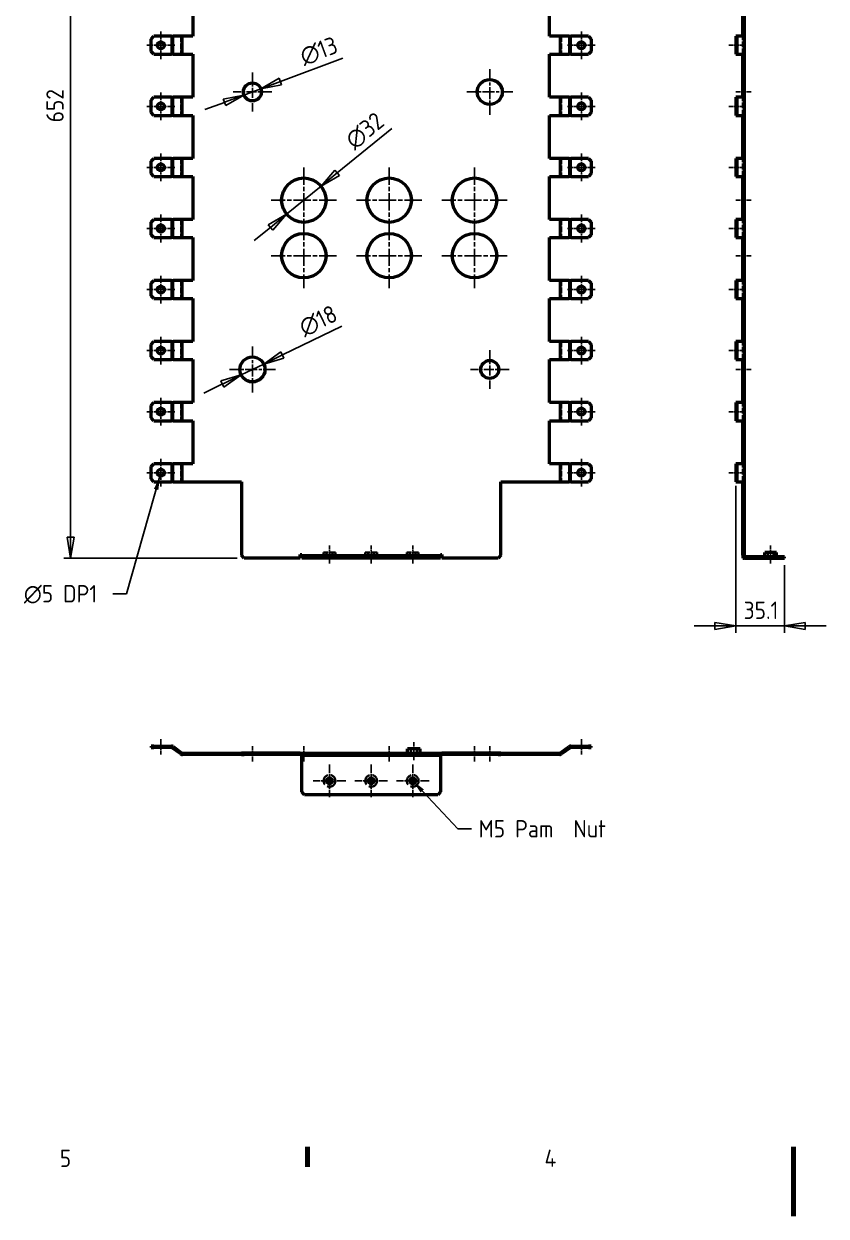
# Model space of a CAD drawing. Header units: millimetres. Extents: x 0 to 2100, y 0 to 1485.
# Drawn here: x 496 to 1074, y 0 to 859 of the extents above; entities that cross this region are included whole.
import ezdxf

# ---------------------------------------------------------------- set-up
doc = ezdxf.new("R2010")
doc.units = ezdxf.units.MM
doc.header["$LTSCALE"] = 5
doc.linetypes.add('CHAIN', pattern=[0.3543, 0.2362, -0.0295, 0.0591, -0.0295])
doc.linetypes.add('DASHED', pattern=[0.2067, 0.1654, -0.0413])
doc.layers.get('0').update_dxf_attribs({"lineweight": 25})
for name, color, linetype, lineweight in [('가려진 것(ISO)', 5, 'DASHED', 35), ('가려진 좁은 것(ISO)', 5, 'DASHED', 25), ('가시적인 것(ISO)', 7, 'Continuous', 50), ('가시적인 좁은 것(ISO)', 1, 'Continuous', 35), ('경계(ISO)', 7, 'Continuous', 70), ('기호(ISO)', 7, 'Continuous', 25), ('중심 표식(ISO)', 1, 'Continuous', 25), ('중심선(ISO)', 1, 'Continuous', 25), ('치수(ISO)', 7, 'Continuous', 25)]:
    doc.layers.add(name, color=color, linetype=linetype, lineweight=lineweight)
doc.styles.add('ISO ProportionalPSTEK', font='isocp.shx')
doc.dimstyles.new('PSTEK', dxfattribs={"dimscale": 5, "dimtxt": 2.5, "dimasz": 3, "dimexe": 1, "dimexo": 1, "dimgap": 1, "dimtad": 1, "dimrnd": 1e-08, "dimdsep": 46, "dimtxsty": 'ISO ProportionalPSTEK', "dimblk": 'Filled-1', "dimcen": 0.09, "dimdle": 10, "dimclrd": 3, "dimclre": 3, "dimclrt": 1, "dimadec": 1, "dimazin": 2, "dimtfac": 1, "dimtdec": 3, "dimtmove": 0, "dimatfit": 3, "dimfxl": 0, "dimtolj": 1, "dimlwd": -1, "dimlwe": -1, "dimarcsym": 0})
doc.dimstyles.new('PSTEK$7', dxfattribs={"dimscale": 5, "dimtxt": 2.5, "dimasz": 2, "dimexe": 1, "dimexo": 1, "dimgap": 1, "dimtad": 1, "dimrnd": 1e-08, "dimdsep": 46, "dimtxsty": 'ISO ProportionalPSTEK', "dimblk": 'Filled-1', "dimcen": 0.09, "dimdle": 10, "dimclrd": 3, "dimclre": 3, "dimclrt": 1, "dimadec": 1, "dimazin": 2, "dimtfac": 1, "dimtdec": 3, "dimtmove": 0, "dimatfit": 3, "dimfxl": 0, "dimtolj": 1, "dimlwd": -1, "dimlwe": -1, "dimarcsym": 0})

# ---------------------------------------------------------------- blocks, each defined once
blk = doc.blocks.new('경계 Default Border')
at = {"layer": '경계(ISO)'}
blk.add_line((140, 10), (140, 7.1), dxfattribs=at)
at = {"layer": '경계(ISO)', "flags": 128}
blk.add_lwpolyline([(210, 0), (210, 10)], dxfattribs=at)
at = {"layer": '경계(ISO)', "color": 1, "char_height": 2.5, "attachment_point": 7, "style": 'ISO ProportionalPSTEK'}
for s, insert in [('5', (104.29, 7.08)), ('4', (174.14, 7.1))]:
    blk.add_mtext(s, dxfattribs=dict(at, insert=insert))
blk = doc.blocks.new('Filled-1')
at = {"color": 0}
for p, q in [((0, 0), (-1, 0.167)), ((-1, 0.167), (-1, -0.167)), ((-1, 0), (0, 0)), ((-1, -0.167), (0, 0))]:
    blk.add_line(p, q, dxfattribs=at)
at = {"color": 0, "flags": 128}
blk.add_lwpolyline([(-1, -0.167), (0, 0)], dxfattribs=at)
at = {"color": 0}
blk.add_solid([(-1, -0.167), (0, 0), (-1, 0.167), (-1, -0.167)], dxfattribs=at)
blk = doc.blocks.new('*D15')
at = {"layer": 'Defpoints', "color": 0}
for p in [(759.26, 1126.15), (529.26, 474.15), (654.26, 474.15)]:
    blk.add_point(p, dxfattribs=at)
at = {"layer": '치수(ISO)', "color": 3}
for p, q in [((754.26, 1126.15), (524.26, 1126.15)), ((529.26, 1111.15), (529.26, 489.15)), ((649.26, 474.15), (524.26, 474.15))]:
    blk.add_line(p, q, dxfattribs=at)
at = {"layer": '치수(ISO)', "color": 3, "xscale": 15, "yscale": 15, "zscale": 15}
for p, rotation in [((529.26, 1126.15), 90), ((529.26, 474.15), 270)]:
    blk.add_blockref('Filled-1', p, dxfattribs=dict(at, rotation=rotation))
at = {"layer": '치수(ISO)', "color": 1, "insert": (511.76, 788.15), "char_height": 12.5, "attachment_point": 1, "rotation": 90, "style": 'ISO ProportionalPSTEK'}
blk.add_mtext('\\A1;652', dxfattribs=at)
blk = doc.blocks.new('*D16')
at = {"layer": 'Defpoints', "color": 0}
for p in [(1008.5, 531.15), (1043.6, 474.15), (1008.5, 425.29)]:
    blk.add_point(p, dxfattribs=at)
at = {"layer": '치수(ISO)', "color": 3}
for p, q in [((1008.5, 526.15), (1008.5, 420.29)), ((1043.6, 469.15), (1043.6, 420.29)), ((993.5, 425.29), (978.5, 425.29)), ((1043.6, 425.29), (1008.5, 425.29)), ((1058.6, 425.29), (1073.6, 425.29))]:
    blk.add_line(p, q, dxfattribs=at)
at = {"layer": '치수(ISO)', "color": 3, "xscale": 15, "yscale": 15, "zscale": 15}
blk.add_blockref('Filled-1', (1008.5, 425.29), dxfattribs=at)
at = {"layer": '치수(ISO)', "color": 3, "xscale": 15, "yscale": 15, "zscale": 15, "rotation": 180}
blk.add_blockref('Filled-1', (1043.6, 425.29), dxfattribs=at)
at = {"layer": '치수(ISO)', "color": 1, "insert": (1014.18, 442.79), "char_height": 12.5, "attachment_point": 1, "style": 'ISO ProportionalPSTEK'}
blk.add_mtext('\\A1;35.1', dxfattribs=at)
blk = doc.blocks.new('*D17')
at = {"layer": 'Defpoints', "color": 0}
for p in [(668.36, 613.97), (652.16, 606.13)]:
    blk.add_point(p, dxfattribs=at)
at = {"layer": '치수(ISO)', "color": 3}
for p, q in [((681.87, 620.51), (724.62, 641.2)), ((652.16, 606.13), (668.36, 613.97)), ((638.66, 599.6), (625.16, 593.07))]:
    blk.add_line(p, q, dxfattribs=at)
at = {"layer": '치수(ISO)', "color": 3, "xscale": 15, "yscale": 15, "zscale": 15}
for p, rotation in [((668.36, 613.97), 205.8212728475478), ((652.16, 606.13), 25.82127284754777)]:
    blk.add_blockref('Filled-1', p, dxfattribs=dict(at, rotation=rotation))
at = {"layer": '치수(ISO)', "color": 1, "insert": (692.25, 644.97), "char_height": 12.5, "attachment_point": 1, "rotation": 25.82127, "style": 'ISO ProportionalPSTEK'}
blk.add_mtext('\\A1;∅18', dxfattribs=at)
blk = doc.blocks.new('*D18')
at = {"layer": 'Defpoints', "color": 0}
for p in [(709.66, 742.17), (684.87, 721.94)]:
    blk.add_point(p, dxfattribs=at)
at = {"layer": '치수(ISO)', "color": 3}
for p, q in [((721.28, 751.65), (760.6, 783.74)), ((684.87, 721.94), (709.66, 742.17)), ((673.24, 712.46), (661.62, 702.97))]:
    blk.add_line(p, q, dxfattribs=at)
at = {"layer": '치수(ISO)', "color": 3, "xscale": 15, "yscale": 15, "zscale": 15}
for p, rotation in [((709.66, 742.17), 219.2150876864112), ((684.87, 721.94), 39.21508768641117)]:
    blk.add_blockref('Filled-1', p, dxfattribs=dict(at, rotation=rotation))
at = {"layer": '치수(ISO)', "color": 1, "insert": (725.71, 777.86), "char_height": 12.5, "attachment_point": 1, "rotation": 39.21509, "style": 'ISO ProportionalPSTEK'}
blk.add_mtext('\\A1;∅32', dxfattribs=at)
blk = doc.blocks.new('*D19')
at = {"layer": 'Defpoints', "color": 0}
for p in [(654.17, 807.79), (666.35, 812.32)]:
    blk.add_point(p, dxfattribs=at)
at = {"layer": '치수(ISO)', "color": 3}
for p, q in [((680.41, 817.56), (725.41, 834.32)), ((654.17, 807.79), (666.35, 812.32)), ((640.12, 802.55), (626.06, 797.31))]:
    blk.add_line(p, q, dxfattribs=at)
at = {"layer": '치수(ISO)', "color": 3, "xscale": 15, "yscale": 15, "zscale": 15}
for p, rotation in [((666.35, 812.32), 200.4291333889666), ((654.17, 807.79), 20.42913338896661)]:
    blk.add_blockref('Filled-1', p, dxfattribs=dict(at, rotation=rotation))
at = {"layer": '치수(ISO)', "color": 1, "insert": (693.04, 840.94), "char_height": 12.5, "attachment_point": 1, "rotation": 20.42913, "style": 'ISO ProportionalPSTEK'}
blk.add_mtext('\\A1;∅13', dxfattribs=at)

msp = doc.modelspace()

# ---------------------------------------------------------------- linework, layer by layer
at = {"layer": '가려진 것(ISO)', "ltscale": 0.380839}
for p, q in [((1008.501, 846.154), (1009.501, 846.154)), ((1008.501, 841.154), (1009.501, 841.154)), ((1013.601, 819.054), (1014.601, 819.054)), ((1013.601, 816.554), (1014.601, 816.554)), ((1008.501, 802.154), (1009.501, 802.154)), ((1013.601, 803.554), (1014.601, 803.554)), ((1013.601, 801.054), (1014.601, 801.054)), ((1008.501, 797.154), (1009.501, 797.154)), ((1008.501, 758.154), (1009.501, 758.154)), ((1008.501, 753.154), (1009.501, 753.154)), ((1013.601, 748.054), (1014.601, 748.054)), ((1008.501, 714.154), (1009.501, 714.154)), ((1013.601, 716.054), (1014.601, 716.054)), ((1008.501, 709.154), (1009.501, 709.154)), ((1013.601, 708.054), (1014.601, 708.054)), ((1008.501, 670.154), (1009.501, 670.154)), ((1013.601, 676.054), (1014.601, 676.054)), ((1008.501, 665.154), (1009.501, 665.154)), ((1008.501, 626.154), (1009.501, 626.154)), ((1008.501, 621.154), (1009.501, 621.154)), ((1013.601, 619.054), (1014.601, 619.054)), ((1013.601, 616.554), (1014.601, 616.554)), ((1013.601, 603.554), (1014.601, 603.554)), ((1013.601, 601.054), (1014.601, 601.054)), ((1008.501, 582.154), (1009.501, 582.154)), ((1008.501, 577.154), (1009.501, 577.154)), ((1008.501, 538.154), (1009.501, 538.154)), ((1008.501, 533.154), (1009.501, 533.154)), ((697.763, 475.154), (697.763, 474.154)), ((793.763, 474.154), (793.763, 475.154)), ((1014.601, 476.654), (1013.601, 476.654)), ((591.763, 338.731), (591.763, 337.731)), ((596.763, 338.731), (596.763, 337.731)), ((894.763, 338.731), (894.763, 337.731)), ((899.763, 338.731), (899.763, 337.731)), ((617.263, 333.631), (617.263, 332.631)), ((619.263, 333.631), (619.263, 332.631)), ((651.263, 333.631), (651.263, 332.631)), ((653.763, 333.631), (653.763, 332.631)), ((666.763, 333.631), (666.763, 332.631)), ((669.263, 333.631), (669.263, 332.631)), ((681.263, 333.631), (681.263, 332.631)), ((693.013, 333.631), (693.013, 332.631)), ((701.513, 333.631), (701.513, 332.631)), ((713.263, 333.631), (713.263, 332.631)), ((742.763, 333.631), (742.763, 332.631)), ((754.513, 333.631), (754.513, 332.631)), ((757.263, 333.631), (757.263, 332.631)), ((759.263, 333.631), (759.263, 332.631)), ((763.013, 333.631), (763.013, 332.631)), ((774.763, 333.631), (774.763, 332.631)), ((793.763, 332.631), (793.763, 333.631)), ((804.263, 333.631), (804.263, 332.631)), ((816.013, 333.631), (816.013, 332.631)), ((822.263, 333.631), (822.263, 332.631)), ((824.513, 333.631), (824.513, 332.631)), ((824.763, 333.631), (824.763, 332.631)), ((836.263, 333.631), (836.263, 332.631)), ((837.763, 333.631), (837.763, 332.631)), ((840.263, 333.631), (840.263, 332.631)), ((872.263, 332.631), (872.263, 333.631)), ((874.263, 333.631), (874.263, 332.631))]:
    msp.add_line(p, q, dxfattribs=at)
at = {"layer": '가려진 것(ISO)', "ltscale": 4.952111}
for p, q in [((1013.601, 837.154), (1013.601, 850.154)), ((1013.601, 793.154), (1013.601, 806.154)), ((1013.601, 749.154), (1013.601, 762.154)), ((1013.601, 705.154), (1013.601, 718.154)), ((1013.601, 661.154), (1013.601, 674.154)), ((1013.601, 617.154), (1013.601, 630.154)), ((1013.601, 573.154), (1013.601, 586.154)), ((1013.601, 529.154), (1013.601, 542.154))]:
    msp.add_line(p, q, dxfattribs=at)
at = {"layer": '가려진 것(ISO)', "ltscale": 24.189648}
for p, q in [((695.763, 475.154), (795.763, 475.154)), ((795.763, 332.631), (695.763, 332.631))]:
    msp.add_line(p, q, dxfattribs=at)
at = {"layer": '가려진 것(ISO)', "ltscale": 5.086114}
for p, q in [((720.013, 478.154), (711.513, 478.154)), ((750.013, 478.154), (741.513, 478.154)), ((780.013, 478.154), (771.513, 478.154))]:
    msp.add_line(p, q, dxfattribs=at)
at = {"layer": '가려진 것(ISO)', "ltscale": 1.142718}
for p, q in [((711.513, 475.154), (711.513, 478.154)), ((720.013, 475.154), (720.013, 478.154)), ((741.513, 475.154), (741.513, 478.154)), ((750.013, 475.154), (750.013, 478.154)), ((771.513, 475.154), (771.513, 478.154)), ((780.013, 475.154), (780.013, 478.154))]:
    msp.add_line(p, q, dxfattribs=at)
at = {"layer": '가려진 것(ISO)', "ltscale": 1.523657}
for p, q in [((713.696, 474.154), (713.696, 478.154)), ((717.83, 474.154), (717.83, 478.154)), ((743.696, 474.154), (743.696, 478.154)), ((747.83, 474.154), (747.83, 478.154)), ((773.696, 474.154), (773.696, 478.154)), ((777.83, 474.154), (777.83, 478.154)), ((1031.534, 474.154), (1031.534, 478.154)), ((1035.668, 474.154), (1035.668, 478.154)), ((774.446, 332.631), (774.446, 336.631)), ((778.58, 332.631), (778.58, 336.631))]:
    msp.add_line(p, q, dxfattribs=at)
at = {"layer": '가려진 것(ISO)', "ltscale": 10.172327}
for centre in [(715.763, 313.631), (745.763, 313.631), (775.763, 313.631)]:
    msp.add_circle(centre, 4.25, dxfattribs=at)
at = {"layer": '가려진 것(ISO)', "ltscale": 0.797737}
msp.add_arc((1015.601, 476.154), 2, 180, 240, dxfattribs=at)
at = {"layer": '가려진 좁은 것(ISO)', "ltscale": 4.952111}
for p, q in [((602.463, 850.154), (602.463, 837.154)), ((608.674, 850.154), (608.674, 837.154)), ((882.852, 850.154), (882.852, 837.154)), ((889.063, 850.154), (889.063, 837.154)), ((1008.885, 837.154), (1008.885, 850.154)), ((1013.41, 837.154), (1013.41, 850.154)), ((602.463, 806.154), (602.463, 793.154)), ((608.674, 806.154), (608.674, 793.154)), ((882.852, 806.154), (882.852, 793.154)), ((889.063, 806.154), (889.063, 793.154)), ((1008.885, 793.154), (1008.885, 806.154)), ((1013.41, 793.154), (1013.41, 806.154)), ((602.463, 762.154), (602.463, 749.154)), ((608.674, 762.154), (608.674, 749.154)), ((882.852, 762.154), (882.852, 749.154)), ((889.063, 762.154), (889.063, 749.154)), ((1008.885, 749.154), (1008.885, 762.154)), ((1013.41, 749.154), (1013.41, 762.154)), ((602.463, 718.154), (602.463, 705.154)), ((608.674, 718.154), (608.674, 705.154)), ((882.852, 718.154), (882.852, 705.154)), ((889.063, 718.154), (889.063, 705.154)), ((1008.885, 705.154), (1008.885, 718.154)), ((1013.41, 705.154), (1013.41, 718.154)), ((602.463, 674.154), (602.463, 661.154)), ((608.674, 674.154), (608.674, 661.154)), ((882.852, 674.154), (882.852, 661.154)), ((889.063, 674.154), (889.063, 661.154)), ((1008.885, 661.154), (1008.885, 674.154)), ((1013.41, 661.154), (1013.41, 674.154)), ((602.463, 630.154), (602.463, 617.154)), ((608.674, 630.154), (608.674, 617.154)), ((882.852, 630.154), (882.852, 617.154)), ((889.063, 630.154), (889.063, 617.154)), ((1008.885, 617.154), (1008.885, 630.154)), ((1013.41, 617.154), (1013.41, 630.154)), ((602.463, 586.154), (602.463, 573.154)), ((608.674, 586.154), (608.674, 573.154)), ((882.852, 586.154), (882.852, 573.154)), ((889.063, 586.154), (889.063, 573.154)), ((1008.885, 573.154), (1008.885, 586.154)), ((1013.41, 573.154), (1013.41, 586.154)), ((602.463, 542.154), (602.463, 529.154)), ((608.674, 542.154), (608.674, 529.154)), ((882.852, 542.154), (882.852, 529.154)), ((889.063, 542.154), (889.063, 529.154)), ((1008.885, 529.154), (1008.885, 542.154)), ((1013.41, 529.154), (1013.41, 542.154))]:
    msp.add_line(p, q, dxfattribs=at)
at = {"layer": '가시적인 것(ISO)'}
for p, q in [((617.263, 881.154), (617.263, 850.154)), ((874.263, 850.154), (874.263, 881.154)), ((1013.601, 850.154), (1013.601, 881.154)), ((1014.601, 881.154), (1014.601, 850.154)), ((587.263, 848.154), (589.263, 850.154)), ((587.263, 839.154), (587.263, 848.154)), ((601.875, 850.154), (589.263, 850.154)), ((601.875, 850.154), (603.052, 850.154)), ((609.263, 850.154), (603.052, 850.154)), ((609.851, 850.154), (609.263, 850.154)), ((617.263, 850.154), (609.851, 850.154)), ((881.675, 850.154), (874.263, 850.154)), ((882.263, 850.154), (881.675, 850.154)), ((888.474, 850.154), (882.263, 850.154)), ((888.474, 850.154), (889.651, 850.154)), ((902.263, 850.154), (889.651, 850.154)), ((902.263, 850.154), (904.263, 848.154)), ((904.263, 848.154), (904.263, 839.154)), ((1008.501, 850.154), (1008.501, 848.154)), ((1009.501, 850.154), (1008.501, 850.154)), ((1008.501, 848.154), (1009.501, 848.154)), ((1008.501, 848.154), (1008.501, 839.154)), ((1009.501, 848.154), (1009.501, 850.154)), ((1009.693, 850.154), (1009.501, 850.154)), ((1009.501, 839.154), (1009.501, 848.154)), ((1014.218, 850.154), (1009.693, 850.154)), ((1014.218, 850.154), (1014.601, 850.154)), ((1014.601, 850.154), (1014.601, 837.154)), ((589.263, 837.154), (587.263, 839.154)), ((589.263, 837.154), (601.875, 837.154)), ((603.052, 837.154), (601.875, 837.154)), ((603.052, 837.154), (609.263, 837.154)), ((609.263, 837.154), (609.851, 837.154)), ((609.851, 837.154), (617.263, 837.154)), ((617.263, 837.154), (617.263, 806.154)), ((874.263, 806.154), (874.263, 837.154)), ((874.263, 837.154), (881.675, 837.154)), ((881.675, 837.154), (882.263, 837.154)), ((882.263, 837.154), (888.474, 837.154)), ((889.651, 837.154), (888.474, 837.154)), ((889.651, 837.154), (902.263, 837.154)), ((904.263, 839.154), (902.263, 837.154)), ((1009.501, 839.154), (1008.501, 839.154)), ((1008.501, 839.154), (1008.501, 837.154)), ((1008.501, 837.154), (1009.501, 837.154)), ((1009.501, 837.154), (1009.501, 839.154)), ((1009.501, 837.154), (1009.693, 837.154)), ((1009.693, 837.154), (1014.218, 837.154)), ((1013.601, 806.154), (1013.601, 837.154)), ((1014.601, 837.154), (1014.218, 837.154)), ((1014.601, 837.154), (1014.601, 806.154)), ((587.263, 804.154), (589.263, 806.154)), ((587.263, 795.154), (587.263, 804.154)), ((601.875, 806.154), (589.263, 806.154)), ((601.875, 806.154), (603.052, 806.154)), ((609.263, 806.154), (603.052, 806.154)), ((609.851, 806.154), (609.263, 806.154)), ((617.263, 806.154), (609.851, 806.154)), ((881.675, 806.154), (874.263, 806.154)), ((882.263, 806.154), (881.675, 806.154)), ((888.474, 806.154), (882.263, 806.154)), ((888.474, 806.154), (889.651, 806.154)), ((902.263, 806.154), (889.651, 806.154)), ((902.263, 806.154), (904.263, 804.154)), ((904.263, 804.154), (904.263, 795.154)), ((1008.501, 806.154), (1008.501, 804.154)), ((1009.501, 806.154), (1008.501, 806.154)), ((1008.501, 804.154), (1009.501, 804.154)), ((1008.501, 804.154), (1008.501, 795.154)), ((1009.501, 804.154), (1009.501, 806.154)), ((1009.693, 806.154), (1009.501, 806.154)), ((1009.501, 795.154), (1009.501, 804.154)), ((1014.218, 806.154), (1009.693, 806.154)), ((1014.218, 806.154), (1014.601, 806.154)), ((1014.601, 806.154), (1014.601, 793.154)), ((589.263, 793.154), (587.263, 795.154)), ((589.263, 793.154), (601.875, 793.154)), ((603.052, 793.154), (601.875, 793.154)), ((603.052, 793.154), (609.263, 793.154)), ((609.263, 793.154), (609.851, 793.154)), ((609.851, 793.154), (617.263, 793.154)), ((617.263, 793.154), (617.263, 762.154)), ((874.263, 762.154), (874.263, 793.154)), ((874.263, 793.154), (881.675, 793.154)), ((881.675, 793.154), (882.263, 793.154)), ((882.263, 793.154), (888.474, 793.154)), ((889.651, 793.154), (888.474, 793.154)), ((889.651, 793.154), (902.263, 793.154)), ((904.263, 795.154), (902.263, 793.154)), ((1009.501, 795.154), (1008.501, 795.154)), ((1008.501, 795.154), (1008.501, 793.154)), ((1008.501, 793.154), (1009.501, 793.154)), ((1009.501, 793.154), (1009.501, 795.154)), ((1009.501, 793.154), (1009.693, 793.154)), ((1009.693, 793.154), (1014.218, 793.154)), ((1013.601, 762.154), (1013.601, 793.154)), ((1014.601, 793.154), (1014.218, 793.154)), ((1014.601, 793.154), (1014.601, 762.154)), ((587.263, 760.154), (589.263, 762.154)), ((587.263, 751.154), (587.263, 760.154)), ((601.875, 762.154), (589.263, 762.154)), ((601.875, 762.154), (603.052, 762.154)), ((609.263, 762.154), (603.052, 762.154)), ((609.851, 762.154), (609.263, 762.154)), ((617.263, 762.154), (609.851, 762.154)), ((881.675, 762.154), (874.263, 762.154)), ((882.263, 762.154), (881.675, 762.154)), ((888.474, 762.154), (882.263, 762.154)), ((888.474, 762.154), (889.651, 762.154)), ((902.263, 762.154), (889.651, 762.154)), ((902.263, 762.154), (904.263, 760.154)), ((904.263, 760.154), (904.263, 751.154)), ((1008.501, 762.154), (1008.501, 760.154)), ((1009.501, 762.154), (1008.501, 762.154)), ((1008.501, 760.154), (1009.501, 760.154)), ((1008.501, 760.154), (1008.501, 751.154)), ((1009.501, 760.154), (1009.501, 762.154)), ((1009.693, 762.154), (1009.501, 762.154)), ((1009.501, 751.154), (1009.501, 760.154)), ((1014.218, 762.154), (1009.693, 762.154)), ((1014.218, 762.154), (1014.601, 762.154)), ((1014.601, 762.154), (1014.601, 749.154)), ((589.263, 749.154), (587.263, 751.154)), ((589.263, 749.154), (601.875, 749.154)), ((603.052, 749.154), (601.875, 749.154)), ((603.052, 749.154), (609.263, 749.154)), ((609.263, 749.154), (609.851, 749.154)), ((609.851, 749.154), (617.263, 749.154)), ((617.263, 749.154), (617.263, 718.154)), ((874.263, 718.154), (874.263, 749.154)), ((874.263, 749.154), (881.675, 749.154)), ((881.675, 749.154), (882.263, 749.154)), ((882.263, 749.154), (888.474, 749.154)), ((889.651, 749.154), (888.474, 749.154)), ((889.651, 749.154), (902.263, 749.154)), ((904.263, 751.154), (902.263, 749.154)), ((1009.501, 751.154), (1008.501, 751.154)), ((1008.501, 751.154), (1008.501, 749.154)), ((1008.501, 749.154), (1009.501, 749.154)), ((1009.501, 749.154), (1009.501, 751.154)), ((1009.501, 749.154), (1009.693, 749.154)), ((1009.693, 749.154), (1014.218, 749.154)), ((1013.601, 718.154), (1013.601, 749.154)), ((1014.601, 749.154), (1014.218, 749.154)), ((1014.601, 749.154), (1014.601, 718.154)), ((587.263, 716.154), (589.263, 718.154)), ((587.263, 707.154), (587.263, 716.154)), ((601.875, 718.154), (589.263, 718.154)), ((601.875, 718.154), (603.052, 718.154)), ((609.263, 718.154), (603.052, 718.154)), ((609.851, 718.154), (609.263, 718.154)), ((617.263, 718.154), (609.851, 718.154)), ((881.675, 718.154), (874.263, 718.154)), ((882.263, 718.154), (881.675, 718.154)), ((888.474, 718.154), (882.263, 718.154)), ((888.474, 718.154), (889.651, 718.154)), ((902.263, 718.154), (889.651, 718.154)), ((902.263, 718.154), (904.263, 716.154)), ((904.263, 716.154), (904.263, 707.154)), ((1008.501, 718.154), (1008.501, 716.154)), ((1009.501, 718.154), (1008.501, 718.154)), ((1008.501, 716.154), (1009.501, 716.154)), ((1008.501, 716.154), (1008.501, 707.154)), ((1009.501, 716.154), (1009.501, 718.154)), ((1009.693, 718.154), (1009.501, 718.154)), ((1009.501, 707.154), (1009.501, 716.154)), ((1014.218, 718.154), (1009.693, 718.154)), ((1014.218, 718.154), (1014.601, 718.154)), ((1014.601, 718.154), (1014.601, 705.154)), ((589.263, 705.154), (587.263, 707.154)), ((589.263, 705.154), (601.875, 705.154)), ((603.052, 705.154), (601.875, 705.154)), ((603.052, 705.154), (609.263, 705.154)), ((609.263, 705.154), (609.851, 705.154)), ((609.851, 705.154), (617.263, 705.154)), ((617.263, 705.154), (617.263, 674.154)), ((874.263, 674.154), (874.263, 705.154)), ((874.263, 705.154), (881.675, 705.154)), ((881.675, 705.154), (882.263, 705.154)), ((882.263, 705.154), (888.474, 705.154)), ((889.651, 705.154), (888.474, 705.154)), ((889.651, 705.154), (902.263, 705.154)), ((904.263, 707.154), (902.263, 705.154)), ((1009.501, 707.154), (1008.501, 707.154)), ((1008.501, 707.154), (1008.501, 705.154)), ((1008.501, 705.154), (1009.501, 705.154)), ((1009.501, 705.154), (1009.501, 707.154)), ((1009.501, 705.154), (1009.693, 705.154)), ((1009.693, 705.154), (1014.218, 705.154)), ((1013.601, 674.154), (1013.601, 705.154)), ((1014.601, 705.154), (1014.218, 705.154)), ((1014.601, 705.154), (1014.601, 674.154)), ((587.263, 672.154), (589.263, 674.154)), ((587.263, 663.154), (587.263, 672.154)), ((601.875, 674.154), (589.263, 674.154)), ((601.875, 674.154), (603.052, 674.154)), ((609.263, 674.154), (603.052, 674.154)), ((609.851, 674.154), (609.263, 674.154)), ((617.263, 674.154), (609.851, 674.154)), ((881.675, 674.154), (874.263, 674.154)), ((882.263, 674.154), (881.675, 674.154)), ((888.474, 674.154), (882.263, 674.154)), ((888.474, 674.154), (889.651, 674.154)), ((902.263, 674.154), (889.651, 674.154)), ((902.263, 674.154), (904.263, 672.154)), ((904.263, 672.154), (904.263, 663.154)), ((1008.501, 674.154), (1008.501, 672.154)), ((1009.501, 674.154), (1008.501, 674.154)), ((1008.501, 672.154), (1009.501, 672.154)), ((1008.501, 672.154), (1008.501, 663.154)), ((1009.501, 672.154), (1009.501, 674.154)), ((1009.693, 674.154), (1009.501, 674.154)), ((1009.501, 663.154), (1009.501, 672.154)), ((1014.218, 674.154), (1009.693, 674.154)), ((1014.218, 674.154), (1014.601, 674.154)), ((1014.601, 674.154), (1014.601, 661.154)), ((589.263, 661.154), (587.263, 663.154)), ((904.263, 663.154), (902.263, 661.154)), ((1009.501, 663.154), (1008.501, 663.154)), ((1008.501, 663.154), (1008.501, 661.154)), ((1009.501, 661.154), (1009.501, 663.154)), ((589.263, 661.154), (601.875, 661.154)), ((603.052, 661.154), (601.875, 661.154)), ((603.052, 661.154), (609.263, 661.154)), ((609.263, 661.154), (609.851, 661.154)), ((609.851, 661.154), (617.263, 661.154)), ((617.263, 661.154), (617.263, 630.154)), ((874.263, 630.154), (874.263, 661.154)), ((874.263, 661.154), (881.675, 661.154)), ((881.675, 661.154), (882.263, 661.154)), ((882.263, 661.154), (888.474, 661.154)), ((889.651, 661.154), (888.474, 661.154)), ((889.651, 661.154), (902.263, 661.154)), ((1008.501, 661.154), (1009.501, 661.154)), ((1009.501, 661.154), (1009.693, 661.154)), ((1009.693, 661.154), (1014.218, 661.154)), ((1013.601, 630.154), (1013.601, 661.154)), ((1014.601, 661.154), (1014.218, 661.154)), ((1014.601, 661.154), (1014.601, 630.154)), ((587.263, 628.154), (589.263, 630.154)), ((587.263, 619.154), (587.263, 628.154)), ((601.875, 630.154), (589.263, 630.154)), ((601.875, 630.154), (603.052, 630.154)), ((609.263, 630.154), (603.052, 630.154)), ((609.851, 630.154), (609.263, 630.154)), ((617.263, 630.154), (609.851, 630.154)), ((881.675, 630.154), (874.263, 630.154)), ((882.263, 630.154), (881.675, 630.154)), ((888.474, 630.154), (882.263, 630.154)), ((888.474, 630.154), (889.651, 630.154)), ((902.263, 630.154), (889.651, 630.154)), ((902.263, 630.154), (904.263, 628.154)), ((904.263, 628.154), (904.263, 619.154)), ((1008.501, 630.154), (1008.501, 628.154)), ((1009.501, 630.154), (1008.501, 630.154)), ((1008.501, 628.154), (1009.501, 628.154)), ((1008.501, 628.154), (1008.501, 619.154)), ((1009.501, 628.154), (1009.501, 630.154)), ((1009.693, 630.154), (1009.501, 630.154)), ((1009.501, 619.154), (1009.501, 628.154)), ((1014.218, 630.154), (1009.693, 630.154)), ((1014.218, 630.154), (1014.601, 630.154)), ((1014.601, 630.154), (1014.601, 617.154)), ((589.263, 617.154), (587.263, 619.154)), ((904.263, 619.154), (902.263, 617.154)), ((1009.501, 619.154), (1008.501, 619.154)), ((1008.501, 619.154), (1008.501, 617.154)), ((1009.501, 617.154), (1009.501, 619.154)), ((589.263, 617.154), (601.875, 617.154)), ((603.052, 617.154), (601.875, 617.154)), ((603.052, 617.154), (609.263, 617.154)), ((609.263, 617.154), (609.851, 617.154)), ((609.851, 617.154), (617.263, 617.154)), ((617.263, 617.154), (617.263, 586.154)), ((874.263, 586.154), (874.263, 617.154)), ((874.263, 617.154), (881.675, 617.154)), ((881.675, 617.154), (882.263, 617.154)), ((882.263, 617.154), (888.474, 617.154)), ((889.651, 617.154), (888.474, 617.154)), ((889.651, 617.154), (902.263, 617.154)), ((1008.501, 617.154), (1009.501, 617.154)), ((1009.501, 617.154), (1009.693, 617.154)), ((1009.693, 617.154), (1014.218, 617.154)), ((1013.601, 586.154), (1013.601, 617.154)), ((1014.601, 617.154), (1014.218, 617.154)), ((1014.601, 617.154), (1014.601, 586.154)), ((587.263, 584.154), (589.263, 586.154)), ((601.875, 586.154), (589.263, 586.154)), ((601.875, 586.154), (603.052, 586.154)), ((609.263, 586.154), (603.052, 586.154)), ((609.851, 586.154), (609.263, 586.154)), ((617.263, 586.154), (609.851, 586.154)), ((881.675, 586.154), (874.263, 586.154)), ((882.263, 586.154), (881.675, 586.154)), ((888.474, 586.154), (882.263, 586.154)), ((888.474, 586.154), (889.651, 586.154)), ((902.263, 586.154), (889.651, 586.154)), ((902.263, 586.154), (904.263, 584.154)), ((1008.501, 586.154), (1008.501, 584.154)), ((1009.501, 586.154), (1008.501, 586.154)), ((1009.501, 584.154), (1009.501, 586.154)), ((1009.693, 586.154), (1009.501, 586.154)), ((1014.218, 586.154), (1009.693, 586.154)), ((1014.218, 586.154), (1014.601, 586.154)), ((1014.601, 586.154), (1014.601, 573.154)), ((587.263, 575.154), (587.263, 584.154)), ((904.263, 584.154), (904.263, 575.154)), ((1008.501, 584.154), (1009.501, 584.154)), ((1008.501, 584.154), (1008.501, 575.154)), ((1009.501, 575.154), (1009.501, 584.154)), ((589.263, 573.154), (587.263, 575.154)), ((589.263, 573.154), (601.875, 573.154)), ((603.052, 573.154), (601.875, 573.154)), ((603.052, 573.154), (609.263, 573.154)), ((609.263, 573.154), (609.851, 573.154)), ((609.851, 573.154), (617.263, 573.154)), ((617.263, 573.154), (617.263, 542.154)), ((874.263, 542.154), (874.263, 573.154)), ((874.263, 573.154), (881.675, 573.154)), ((881.675, 573.154), (882.263, 573.154)), ((882.263, 573.154), (888.474, 573.154)), ((889.651, 573.154), (888.474, 573.154)), ((889.651, 573.154), (902.263, 573.154)), ((904.263, 575.154), (902.263, 573.154)), ((1009.501, 575.154), (1008.501, 575.154)), ((1008.501, 575.154), (1008.501, 573.154)), ((1008.501, 573.154), (1009.501, 573.154)), ((1009.501, 573.154), (1009.501, 575.154)), ((1009.501, 573.154), (1009.693, 573.154)), ((1009.693, 573.154), (1014.218, 573.154)), ((1013.601, 542.154), (1013.601, 573.154)), ((1014.601, 573.154), (1014.218, 573.154)), ((1014.601, 573.154), (1014.601, 542.154)), ((587.263, 540.154), (589.263, 542.154)), ((601.875, 542.154), (589.263, 542.154)), ((601.875, 542.154), (603.052, 542.154)), ((609.263, 542.154), (603.052, 542.154)), ((609.851, 542.154), (609.263, 542.154)), ((617.263, 542.154), (609.851, 542.154)), ((881.675, 542.154), (874.263, 542.154)), ((882.263, 542.154), (881.675, 542.154)), ((888.474, 542.154), (882.263, 542.154)), ((888.474, 542.154), (889.651, 542.154)), ((902.263, 542.154), (889.651, 542.154)), ((902.263, 542.154), (904.263, 540.154)), ((1008.501, 542.154), (1008.501, 540.154)), ((1009.501, 542.154), (1008.501, 542.154)), ((1009.501, 540.154), (1009.501, 542.154)), ((1009.693, 542.154), (1009.501, 542.154)), ((1014.218, 542.154), (1009.693, 542.154)), ((1014.218, 542.154), (1014.601, 542.154)), ((1014.601, 542.154), (1014.601, 529.154)), ((587.263, 531.154), (587.263, 540.154)), ((904.263, 540.154), (904.263, 531.154)), ((1008.501, 540.154), (1009.501, 540.154)), ((1008.501, 540.154), (1008.501, 531.154)), ((1009.501, 531.154), (1009.501, 540.154)), ((589.263, 529.154), (587.263, 531.154)), ((589.263, 529.154), (601.875, 529.154)), ((603.052, 529.154), (601.875, 529.154)), ((603.052, 529.154), (609.263, 529.154)), ((609.263, 529.154), (609.851, 529.154)), ((609.851, 529.154), (652.263, 529.154)), ((652.263, 529.154), (652.263, 476.154)), ((839.263, 476.154), (839.263, 529.154)), ((839.263, 529.154), (881.675, 529.154)), ((881.675, 529.154), (882.263, 529.154)), ((882.263, 529.154), (888.474, 529.154)), ((889.651, 529.154), (888.474, 529.154)), ((889.651, 529.154), (902.263, 529.154)), ((904.263, 531.154), (902.263, 529.154)), ((1009.501, 531.154), (1008.501, 531.154)), ((1008.501, 531.154), (1008.501, 529.154)), ((1008.501, 529.154), (1009.501, 529.154)), ((1009.501, 529.154), (1009.501, 531.154)), ((1009.501, 529.154), (1009.693, 529.154)), ((1009.693, 529.154), (1014.218, 529.154)), ((1013.601, 476.154), (1013.601, 529.154)), ((1014.601, 529.154), (1014.218, 529.154)), ((1014.601, 529.154), (1014.601, 476.154)), ((654.263, 474.154), (652.263, 476.154)), ((694.763, 474.154), (654.263, 474.154)), ((694.763, 474.154), (694.763, 476.654)), ((694.763, 476.654), (695.763, 476.654)), ((695.763, 476.654), (695.763, 476.154)), ((695.763, 476.154), (695.763, 474.154)), ((795.763, 474.154), (695.763, 474.154)), ((795.763, 476.154), (795.763, 476.654)), ((795.763, 476.654), (796.763, 476.654)), ((795.763, 474.154), (795.763, 476.154)), ((796.763, 476.654), (796.763, 474.154)), ((837.263, 474.154), (796.763, 474.154)), ((839.263, 476.154), (837.263, 474.154)), ((1013.601, 476.154), (1013.601, 474.154)), ((1014.601, 476.154), (1013.601, 476.154)), ((1013.601, 474.154), (1014.601, 474.154)), ((1014.601, 474.154), (1014.601, 476.154)), ((1041.601, 475.154), (1015.601, 475.154)), ((1015.601, 474.154), (1041.601, 474.154)), ((1037.851, 478.154), (1029.351, 478.154)), ((1029.351, 475.154), (1029.351, 478.154)), ((1037.851, 475.154), (1037.851, 478.154)), ((1043.601, 475.154), (1041.601, 475.154)), ((1041.601, 475.154), (1041.601, 474.154)), ((1041.601, 474.154), (1043.601, 474.154)), ((1043.601, 474.154), (1043.601, 475.154)), ((587.263, 338.731), (587.263, 337.731)), ((589.263, 338.731), (587.263, 338.731)), ((587.263, 337.731), (589.263, 337.731)), ((589.263, 338.731), (601.875, 338.731)), ((589.263, 337.731), (589.263, 338.731)), ((601.875, 337.731), (589.263, 337.731)), ((608.674, 333.014), (602.463, 337.539)), ((603.052, 338.347), (609.263, 333.822)), ((781.013, 336.631), (772.013, 336.631)), ((772.013, 333.631), (772.013, 336.631)), ((781.013, 333.631), (781.013, 336.631)), ((882.263, 333.822), (888.474, 338.347)), ((889.063, 337.539), (882.852, 333.014)), ((889.651, 338.731), (902.263, 338.731)), ((902.263, 337.731), (889.651, 337.731)), ((904.263, 338.731), (902.263, 338.731)), ((902.263, 338.731), (902.263, 337.731)), ((902.263, 337.731), (904.263, 337.731)), ((904.263, 337.731), (904.263, 338.731)), ((609.851, 333.631), (652.263, 333.631)), ((652.263, 332.631), (609.851, 332.631)), ((654.263, 333.631), (652.263, 333.631)), ((652.263, 333.631), (652.263, 332.631)), ((652.263, 332.631), (654.263, 332.631)), ((654.263, 332.631), (654.263, 333.631)), ((694.763, 333.631), (654.263, 333.631)), ((694.763, 332.631), (654.263, 332.631)), ((694.763, 333.631), (695.763, 333.631)), ((694.763, 332.631), (694.763, 333.631)), ((695.763, 332.631), (694.763, 332.631)), ((695.763, 333.631), (795.763, 333.631)), ((695.763, 333.631), (695.763, 331.631)), ((695.763, 305.631), (695.763, 331.631)), ((795.763, 333.631), (796.763, 333.631)), ((795.763, 331.631), (795.763, 333.631)), ((796.763, 332.631), (795.763, 332.631)), ((795.763, 331.631), (795.763, 305.631)), ((837.263, 333.631), (796.763, 333.631)), ((796.763, 333.631), (796.763, 332.631)), ((837.263, 332.631), (796.763, 332.631)), ((839.263, 333.631), (837.263, 333.631)), ((837.263, 333.631), (837.263, 332.631)), ((837.263, 332.631), (839.263, 332.631)), ((839.263, 333.631), (881.675, 333.631)), ((839.263, 332.631), (839.263, 333.631)), ((881.675, 332.631), (839.263, 332.631)), ((697.763, 303.631), (695.763, 305.631)), ((793.763, 303.631), (697.763, 303.631)), ((795.763, 305.631), (793.763, 303.631))]:
    msp.add_line(p, q, dxfattribs=at)
for centre, radius in [((594.263, 843.654), 2.5), ((897.263, 843.654), 2.5), ((660.263, 810.054), 6.5), ((831.263, 810.054), 9), ((594.263, 799.654), 2.5), ((897.263, 799.654), 2.5), ((594.263, 755.654), 2.5), ((897.263, 755.654), 2.5), ((697.263, 732.054), 16), ((758.763, 732.054), 16), ((820.263, 732.054), 16), ((594.263, 711.654), 2.5), ((897.263, 711.654), 2.5), ((697.263, 692.054), 16), ((758.763, 692.054), 16), ((820.263, 692.054), 16), ((594.263, 667.654), 2.5), ((897.263, 667.654), 2.5), ((594.263, 623.654), 2.5), ((660.263, 610.054), 9), ((897.263, 623.654), 2.5), ((831.263, 610.054), 6.5), ((594.263, 579.654), 2.5), ((897.263, 579.654), 2.5), ((594.263, 535.654), 2.5), ((897.263, 535.654), 2.5), ((715.763, 313.631), 2.067), ((745.763, 313.631), 2.067), ((775.763, 313.631), 2.067)]:
    msp.add_circle(centre, radius, dxfattribs=at)
for centre, radius, start, end in [((1015.601, 476.154), 1, 180, 270), ((1015.601, 476.154), 2, 240, 270), ((601.875, 336.731), 2, 53.923988, 90), ((601.875, 336.731), 1, 53.923988, 90), ((889.651, 336.731), 2, 90, 126.076012), ((889.651, 336.731), 1, 90, 126.076012), ((609.851, 334.631), 2, 233.923988, 270), ((609.851, 334.631), 1, 233.923988, 270), ((881.675, 334.631), 1, 270, 306.076012), ((881.675, 334.631), 2, 270, 306.076012)]:
    msp.add_arc(centre, radius, start, end, dxfattribs=at)
at = {"layer": '가시적인 좁은 것(ISO)'}
for p, q in [((601.875, 837.154), (601.875, 850.154)), ((603.052, 837.154), (603.052, 850.154)), ((609.263, 837.154), (609.263, 850.154)), ((609.851, 837.154), (609.851, 850.154)), ((881.675, 837.154), (881.675, 850.154)), ((882.263, 837.154), (882.263, 850.154)), ((888.474, 837.154), (888.474, 850.154)), ((889.651, 837.154), (889.651, 850.154)), ((1009.693, 850.154), (1009.693, 837.154)), ((1014.218, 850.154), (1014.218, 837.154)), ((601.875, 793.154), (601.875, 806.154)), ((603.052, 793.154), (603.052, 806.154)), ((609.263, 793.154), (609.263, 806.154)), ((609.851, 793.154), (609.851, 806.154)), ((881.675, 793.154), (881.675, 806.154)), ((882.263, 793.154), (882.263, 806.154)), ((888.474, 793.154), (888.474, 806.154)), ((889.651, 793.154), (889.651, 806.154)), ((1009.693, 806.154), (1009.693, 793.154)), ((1014.218, 806.154), (1014.218, 793.154)), ((601.875, 749.154), (601.875, 762.154)), ((603.052, 749.154), (603.052, 762.154)), ((609.263, 749.154), (609.263, 762.154)), ((609.851, 749.154), (609.851, 762.154)), ((881.675, 749.154), (881.675, 762.154)), ((882.263, 749.154), (882.263, 762.154)), ((888.474, 749.154), (888.474, 762.154)), ((889.651, 749.154), (889.651, 762.154)), ((1009.693, 762.154), (1009.693, 749.154)), ((1014.218, 762.154), (1014.218, 749.154)), ((601.875, 705.154), (601.875, 718.154)), ((603.052, 705.154), (603.052, 718.154)), ((609.263, 705.154), (609.263, 718.154)), ((609.851, 705.154), (609.851, 718.154)), ((881.675, 705.154), (881.675, 718.154)), ((882.263, 705.154), (882.263, 718.154)), ((888.474, 705.154), (888.474, 718.154)), ((889.651, 705.154), (889.651, 718.154)), ((1009.693, 718.154), (1009.693, 705.154)), ((1014.218, 718.154), (1014.218, 705.154)), ((601.875, 661.154), (601.875, 674.154)), ((603.052, 661.154), (603.052, 674.154)), ((609.263, 661.154), (609.263, 674.154)), ((609.851, 661.154), (609.851, 674.154)), ((881.675, 661.154), (881.675, 674.154)), ((882.263, 661.154), (882.263, 674.154)), ((888.474, 661.154), (888.474, 674.154)), ((889.651, 661.154), (889.651, 674.154)), ((1009.693, 674.154), (1009.693, 661.154)), ((1014.218, 674.154), (1014.218, 661.154)), ((601.875, 617.154), (601.875, 630.154)), ((603.052, 617.154), (603.052, 630.154)), ((609.263, 617.154), (609.263, 630.154)), ((609.851, 617.154), (609.851, 630.154)), ((881.675, 617.154), (881.675, 630.154)), ((882.263, 617.154), (882.263, 630.154)), ((888.474, 617.154), (888.474, 630.154)), ((889.651, 617.154), (889.651, 630.154)), ((1009.693, 630.154), (1009.693, 617.154)), ((1014.218, 630.154), (1014.218, 617.154)), ((601.875, 573.154), (601.875, 586.154)), ((603.052, 573.154), (603.052, 586.154)), ((609.263, 573.154), (609.263, 586.154)), ((609.851, 573.154), (609.851, 586.154)), ((881.675, 573.154), (881.675, 586.154)), ((882.263, 573.154), (882.263, 586.154)), ((888.474, 573.154), (888.474, 586.154)), ((889.651, 573.154), (889.651, 586.154)), ((1009.693, 586.154), (1009.693, 573.154)), ((1014.218, 586.154), (1014.218, 573.154)), ((601.875, 529.154), (601.875, 542.154)), ((603.052, 529.154), (603.052, 542.154)), ((609.263, 529.154), (609.263, 542.154)), ((609.851, 529.154), (609.851, 542.154)), ((881.675, 529.154), (881.675, 542.154)), ((882.263, 529.154), (882.263, 542.154)), ((888.474, 529.154), (888.474, 542.154)), ((889.651, 529.154), (889.651, 542.154)), ((1009.693, 542.154), (1009.693, 529.154)), ((1014.218, 542.154), (1014.218, 529.154)), ((695.763, 476.154), (795.763, 476.154)), ((1015.601, 475.154), (1015.601, 474.154)), ((795.763, 331.631), (695.763, 331.631))]:
    msp.add_line(p, q, dxfattribs=at)
at = {"layer": '중심 표식(ISO)', "linetype": 'CHAIN', "ltscale": 4.44473}
for p, q in [((594.263, 853.654), (594.263, 833.654)), ((897.263, 853.654), (897.263, 833.654)), ((604.263, 843.654), (584.263, 843.654)), ((907.263, 843.654), (887.263, 843.654)), ((594.263, 809.654), (594.263, 789.654)), ((897.263, 809.654), (897.263, 789.654)), ((604.263, 799.654), (584.263, 799.654)), ((907.263, 799.654), (887.263, 799.654)), ((594.263, 765.654), (594.263, 745.654)), ((897.263, 765.654), (897.263, 745.654)), ((604.263, 755.654), (584.263, 755.654)), ((907.263, 755.654), (887.263, 755.654)), ((594.263, 721.654), (594.263, 701.654)), ((897.263, 721.654), (897.263, 701.654)), ((604.263, 711.654), (584.263, 711.654)), ((907.263, 711.654), (887.263, 711.654)), ((594.263, 677.654), (594.263, 657.654)), ((897.263, 677.654), (897.263, 657.654)), ((604.263, 667.654), (584.263, 667.654)), ((907.263, 667.654), (887.263, 667.654)), ((594.263, 633.654), (594.263, 613.654)), ((897.263, 633.654), (897.263, 613.654)), ((604.263, 623.654), (584.263, 623.654)), ((907.263, 623.654), (887.263, 623.654)), ((594.263, 589.654), (594.263, 569.654)), ((897.263, 589.654), (897.263, 569.654)), ((604.263, 579.654), (584.263, 579.654)), ((907.263, 579.654), (887.263, 579.654)), ((594.263, 545.654), (594.263, 525.654)), ((897.263, 545.654), (897.263, 525.654)), ((604.263, 535.654), (584.263, 535.654)), ((907.263, 535.654), (887.263, 535.654))]:
    msp.add_line(p, q, dxfattribs=at)
at = {"layer": '중심 표식(ISO)', "linetype": 'CHAIN', "ltscale": 7.333869}
for p, q in [((831.263, 826.554), (831.263, 793.554)), ((847.763, 810.054), (814.763, 810.054)), ((660.263, 626.554), (660.263, 593.554)), ((676.763, 610.054), (643.763, 610.054))]:
    msp.add_line(p, q, dxfattribs=at)
at = {"layer": '중심 표식(ISO)', "linetype": 'CHAIN', "ltscale": 6.222661}
for p, q in [((660.263, 824.054), (660.263, 796.054)), ((674.263, 810.054), (646.263, 810.054)), ((831.263, 624.054), (831.263, 596.054)), ((845.263, 610.054), (817.263, 610.054))]:
    msp.add_line(p, q, dxfattribs=at)
at = {"layer": '중심 표식(ISO)', "linetype": 'CHAIN', "ltscale": 10.44525}
for p, q in [((697.263, 755.554), (697.263, 708.554)), ((758.763, 755.554), (758.763, 708.554)), ((820.263, 755.554), (820.263, 708.554)), ((720.763, 732.054), (673.763, 732.054)), ((782.263, 732.054), (735.263, 732.054)), ((843.763, 732.054), (796.763, 732.054)), ((697.263, 715.554), (697.263, 668.554)), ((758.763, 715.554), (758.763, 668.554)), ((820.263, 715.554), (820.263, 668.554)), ((720.763, 692.054), (673.763, 692.054)), ((782.263, 692.054), (735.263, 692.054)), ((843.763, 692.054), (796.763, 692.054))]:
    msp.add_line(p, q, dxfattribs=at)
at = {"layer": '중심 표식(ISO)', "linetype": 'CHAIN', "ltscale": 5.222575}
for p, q in [((715.763, 325.381), (715.763, 301.881)), ((745.763, 325.381), (745.763, 301.881)), ((775.763, 325.381), (775.763, 301.881)), ((727.513, 313.631), (704.013, 313.631)), ((757.513, 313.631), (734.013, 313.631)), ((787.513, 313.631), (764.013, 313.631))]:
    msp.add_line(p, q, dxfattribs=at)
at = {"layer": '중심선(ISO)', "linetype": 'CHAIN', "ltscale": 2.444556}
for p, q in [((1003.501, 843.654), (1014.501, 843.654)), ((1008.601, 810.054), (1019.601, 810.054)), ((1003.501, 799.654), (1014.501, 799.654)), ((1003.501, 755.654), (1014.501, 755.654)), ((1008.601, 732.054), (1019.601, 732.054)), ((1003.501, 711.654), (1014.501, 711.654)), ((1008.601, 692.054), (1019.601, 692.054)), ((1003.501, 667.654), (1014.501, 667.654)), ((1003.501, 623.654), (1014.501, 623.654)), ((1008.601, 610.054), (1019.601, 610.054)), ((1003.501, 579.654), (1014.501, 579.654)), ((1003.501, 535.654), (1014.501, 535.654)), ((594.263, 343.731), (594.263, 332.731)), ((897.263, 343.731), (897.263, 332.731)), ((660.263, 338.631), (660.263, 327.631)), ((697.263, 338.631), (697.263, 327.631)), ((758.763, 338.631), (758.763, 327.631)), ((820.263, 338.631), (820.263, 327.631)), ((831.263, 338.631), (831.263, 327.631))]:
    msp.add_line(p, q, dxfattribs=at)
at = {"layer": '중심선(ISO)', "linetype": 'CHAIN', "ltscale": 2.889039}
for p, q in [((715.763, 470.154), (715.763, 483.154)), ((745.763, 470.154), (745.763, 483.154)), ((775.763, 470.154), (775.763, 483.154)), ((1033.601, 470.154), (1033.601, 483.154)), ((776.513, 328.631), (776.513, 341.631))]:
    msp.add_line(p, q, dxfattribs=at)

# ---------------------------------------------------------------- block references
at = {"xscale": 5, "yscale": 5, "zscale": 5}
msp.add_blockref('경계 Default Border', (0, 0), dxfattribs=at)

# ---------------------------------------------------------------- texts
at = {"layer": '기호(ISO)', "color": 1, "insert": (495.563, 454.709), "char_height": 12.5, "width": 59.05055, "attachment_point": 1, "line_spacing_factor": 0.4375, "style": 'ISO ProportionalPSTEK'}
msp.add_mtext('{\\fAIGDT|b0|i0;\\H12.5000;n\\fisocp|b0|i0;\\H12.5000;5 DP1}', dxfattribs=at)
at = {"layer": '기호(ISO)', "color": 1, "insert": (823.186, 285.387), "char_height": 12.5, "width": 101.43027, "attachment_point": 1, "style": 'ISO ProportionalPSTEK'}
msp.add_mtext('{\\fISOCP|b0|i0;\\H12.5000;M5 Pam  Nut}', dxfattribs=at)

# ---------------------------------------------------------------- dimensions: what is measured, and where the dimension line sits
at = {"layer": '치수(ISO)', "color": 3}
dim = msp.add_linear_dim(base=(529.263, 474.154), p1=(759.263, 1126.154), p2=(654.263, 474.154), angle=90, dimstyle='PSTEK', override={"dimdec": 2, "dimtp": 0, "dimtm": 0, "dimtdec": 3, "dimtofl": 0, "dimatfit": 1}, dxfattribs=at)
dim.commit()
dim.dimension.update_dxf_attribs({"geometry": '*D15', "text_midpoint": (529.263, 800.154), "dimtype": 160})
for p1, p2, picture, middle in [((654.172, 807.785), (666.354, 812.323), '*D19', (709.938, 828.557)), ((684.867, 721.939), (709.659, 742.17), '*D18', (746.752, 772.438)), ((652.162, 606.134), (668.364, 613.974), '*D17', (709.997, 634.119))]:
    dim = msp.add_diameter_dim_2p(p1=p1, p2=p2, dimstyle='PSTEK', override={"dimdec": 2, "dimlfac": 1, "dimtp": 0, "dimtm": 0, "dimtdec": 3, "dimatfit": 2}, dxfattribs=at)
    dim.commit()
    dim.dimension.update_dxf_attribs({"geometry": picture, "text_midpoint": middle, "dimtype": 163})
dim = msp.add_linear_dim(base=(1008.501, 425.287), p1=(1043.601, 474.154), p2=(1008.501, 531.154), dimstyle='PSTEK', override={"dimdec": 2, "dimtp": 0, "dimtm": 0, "dimtdec": 3, "dimtofl": 1, "dimatfit": 1}, dxfattribs=at)
dim.commit()
dim.dimension.update_dxf_attribs({"geometry": '*D16', "text_midpoint": (1026.051, 425.287), "dimtype": 160})

# ---------------------------------------------------------------- leaders
at = {"layer": '기호(ISO)', "color": 3, "annotation_type": 0, "has_hookline": 1}
for points, hookline_direction, text_width in [([(593.616, 533.239), (569.614, 448.459), (559.614, 448.459)], 1, 56.013), ([(775.763, 313.631), (808.186, 279.137), (818.186, 279.137)], 0, 97.372)]:
    msp.add_leader(points, dimstyle='PSTEK$7', override={"dimtad": 0}, dxfattribs=dict(at, hookline_direction=hookline_direction, text_width=text_width))

doc.saveas('drawing.dxf')
